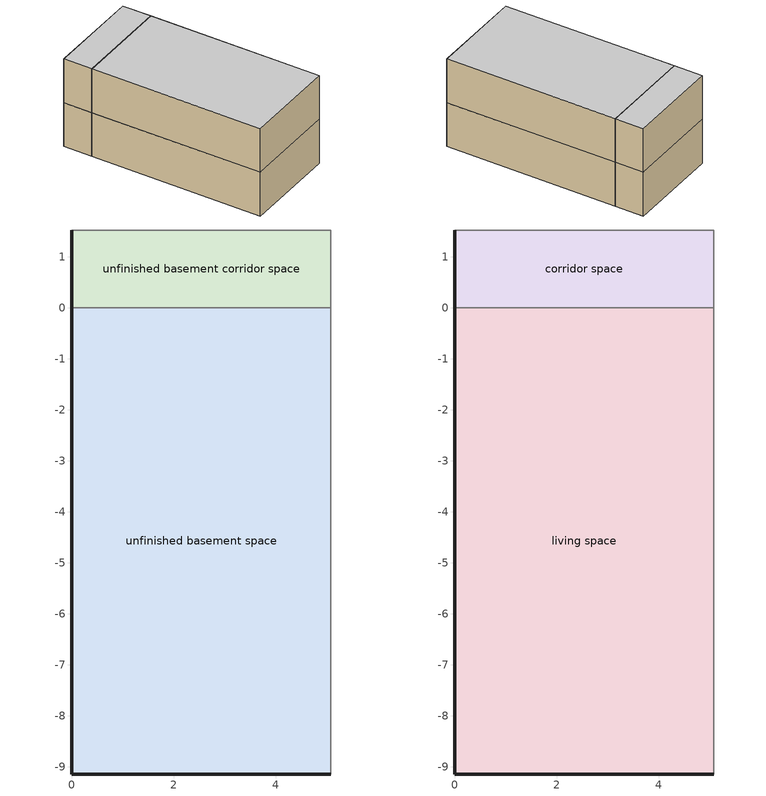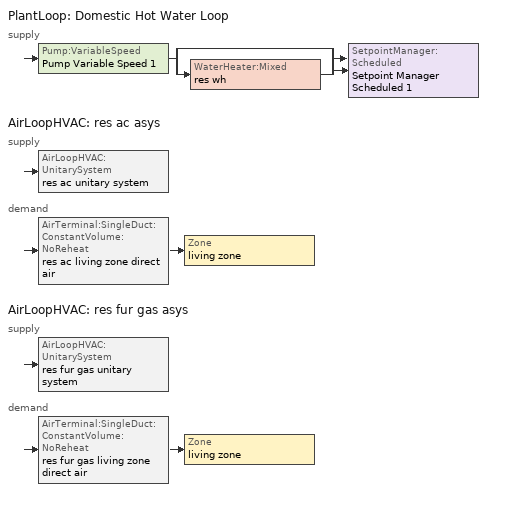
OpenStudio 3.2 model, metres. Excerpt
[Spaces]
unfinished basement corridor space
 floor foundation: 0,0 0,1.52 5.08,1.52 5.08,0 z-2.44
 wall foundation: 0,1.52 0,0 z-2.44:0
 wall adiabatic: 5.08,0 5.08,1.52 0,1.52 z-2.44:0
 wall to unfinished basement space: 0,0 5.08,0 z-2.44:0
unfinished basement space
 floor foundation: 0,-9.14 0,0 5.08,0 5.08,-9.14 z-2.44
 wall foundation: 0,0 0,-9.14 5.08,-9.14 z-2.44:0
 wall adiabatic: 5.08,-9.14 5.08,0 z-2.44:0
living space
 floor to unfinished basement space: 0,-9.14 0,0 5.08,0 5.08,-9.14 z0
 wall outside: 0,0 0,-9.14 5.08,-9.14 z0:2.44
 wall adiabatic: 5.08,-9.14 5.08,0 0,0 z0:2.44
 ceiling adiabatic: 5.08,-9.14 5.08,0 0,0 0,-9.14 z2.44
corridor space
 floor to unfinished basement corridor space: 0,0 0,1.52 5.08,1.52 5.08,0 z0
 wall outside: 0,1.52 0,0 z0:2.44
 wall adiabatic: 0,0 5.08,0 5.08,1.52 0,1.52 z0:2.44
 ceiling adiabatic: 5.08,0 5.08,1.52 0,1.52 0,0 z2.44
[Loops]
PlantLoop 'Domestic Hot Water Loop'
 supply: Pump:VariableSpeed 'Pump Variable Speed 1' > split
  | bypass
  | WaterHeater:Mixed 'res wh'
  join > SetpointManager:Scheduled 'Setpoint Manager Scheduled 1'
AirLoopHVAC 'res ac asys'
 supply: AirLoopHVAC:UnitarySystem 'res ac unitary system'
 demand: AirTerminal:SingleDuct:ConstantVolume:NoReheat 'res ac living zone direct air' > Zone 'living zone'
AirLoopHVAC 'res fur gas asys'
 supply: AirLoopHVAC:UnitarySystem 'res fur gas unitary system'
 demand: AirTerminal:SingleDuct:ConstantVolume:NoReheat 'res fur gas living zone direct air' > Zone 'living zone'
[Site]
Denver Intl Ap_CO_USA: Latitude {deg}=39.83; Longitude {deg}=-104.65; Time Zone {hr}=-7; Elevation {m}=1650; Terrain=Suburbs
[ClimateZones]
Climate Zone Institution Name 1=Building America; Climate Zone Document Year 1=0; Climate Zone Value 1=Cold
[Site:WaterMainsTemperature]
Calculation Method=Correlation; Annual Average Outdoor Air Temperature {C}=10.8753; Maximum Difference In Monthly Average Outdoor Air Temperatures {deltaC}=23.1524
[Site:GroundTemperature:Deep]
10.8753, 10.8753, 10.8753, 10.8753, 10.8753, 10.8753, 10.8753, 10.8753, 10.8753, 10.8753, 10.8753, 10.8753
[Building]
Building 1: North Axis {deg}=270; Standards Number of Stories=3; Standards Number of Above Ground Stories=2; Standards Building Type=multifamily; Standards Number of Living Units=24
[ThermalZone] Use Ideal Air Loads=No
living zone: Thermostat=living zone temperature setpoint
corridor zone; unfinished basement corridor zone; unfinished basement zone: 
res ds res fur gas asys ret air zone; res ds res ac asys ret air zone: Volume {m3}=0.25
[Sizing:Zone] Zone Cooling Design Supply Air Temperature Input Method=SupplyAirTemperature; Zone Cooling Design Supply Air Temperature {C}=14; Zone Cooling Design Supply Air Temperature Difference {deltaC}=11.11; Zone Heating Design Supply Air Temperature Input Method=SupplyAirTemperature; Zone Heating Design Supply Air Temperature {C}=40; Zone Heating Design Supply Air Temperature Difference {deltaC}=11.11; Zone Cooling Design Supply Air Humidity Ratio {kg-H2O/kg-air}=0.0085; Zone Heating Design Supply Air Humidity Ratio {kg-H2O/kg-air}=0.008; Cooling Design Air Flow Method=DesignDay; Heating Design Air Flow Method=DesignDay; Account for Dedicated Outdoor Air System=No; Dedicated Outdoor Air System Control Strategy=NeutralSupplyAir; Dedicated Outdoor Air Low Setpoint Temperature for Design {C}=autosize; Dedicated Outdoor Air High Setpoint Temperature for Design {C}=autosize
living zone; corridor zone; unfinished basement corridor zone; unfinished basement zone; res ds res fur gas asys ret air zone; res ds res ac asys ret air zone
[Zone equipment]
living zone: res ac living zone direct air, res fur gas living zone direct air
[Space]
Name | Space Type | Thermal Zone | Building Unit
living space | Space Type 1 | living zone | unit 1
corridor space | Space Type 2 | corridor zone
unfinished basement corridor space | Space Type 3 | unfinished basement corridor zone
unfinished basement space | Space Type 3 | unfinished basement zone
res ds res fur gas asys ret air space |  | res ds res fur gas asys ret air zone
res ds res ac asys ret air space |  | res ds res ac asys ret air zone
[SpaceType]
Name | Standards Space Type
Space Type 1 | living
Space Type 2 | corridor
Space Type 3 | unfinished basement
[BuildingUnit]
unit 1: Building Unit Type=Residential
[External:File]
8760.csv: File=8760.csv
[People:Definition]
res occupants|living space: Number of People Calculation Method=People; Number of People {people}=3.39; Fraction Radiant=0.319734; Sensible Heat Fraction=0.573; Carbon Dioxide Generation Rate {m3/s-W}=0; Enable ASHRAE 55 Comfort Warnings=No; Mean Radiant Temperature Calculation Type=ZoneAveraged
[People]
res occupants|living space: People Definition=res occupants|living space; Space or SpaceType=living space; Number of People Schedule=occupants; Activity Level Schedule=res occupants activity schedule; Multiplier=1
[PlantLoop]
Domestic Hot Water Loop: Glycol Concentration=0; Maximum Loop Flow Rate {m3/s}=0.01; Plant Loop Volume {m3}=0.003; Load Distribution Scheme=Optimal
[Sizing:Plant]
Domestic Hot Water Loop: Loop Type=Heating; Design Loop Exit Temperature {C}=52.6667; Loop Design Temperature Difference {deltaC}=5.55556; Sizing Option=NonCoincident; Zone Timesteps in Averaging Window=1; Coincident Sizing Factor Mode=None
[Pump:VariableSpeed]
Pump Variable Speed 1: Rated Flow Rate {m3/s}=0.01; Rated Pump Head {Pa}=1; Rated Power Consumption {W}=0; Motor Efficiency=1; Fraction of Motor Inefficiencies to Fluid Stream=0; Coefficient 1 of the Part Load Performance Curve=0; Coefficient 2 of the Part Load Performance Curve=1; Coefficient 3 of the Part Load Performance Curve=0; Coefficient 4 of the Part Load Performance Curve=0; Pump Control Type=Intermittent; Skin Loss Radiative Fraction=0.5; Design Power Sizing Method=PowerPerFlowPerPressure; Design Electric Power per Unit Flow Rate {W/(m3/s)}=348701.1; Design Shaft Power per Unit Flow Rate per Unit Head {W-s/m3-Pa}=1.28205; Design Minimum Flow Rate Fraction=0
[SetpointManager:Scheduled]
Setpoint Manager Scheduled 1: Control Variable=Temperature; Schedule=dhw temp
[WaterHeater:Mixed]
res wh: Tank Volume {m3}=0.107884; Setpoint Temperature Schedule=WH Setpoint Temp; Deadband Temperature Difference {deltaC}=2; Maximum Temperature Limit {C}=99; Heater Control Type=Cycle; Heater Maximum Capacity {W}=11722.8; Heater Minimum Capacity {W}=0; Heater Fuel Type=NaturalGas; Heater Thermal Efficiency=0.773298; Off Cycle Parasitic Fuel Consumption Rate {W}=0; Off Cycle Parasitic Fuel Type=Electricity; Off Cycle Parasitic Heat Fraction to Tank=0; On Cycle Parasitic Fuel Consumption Rate {W}=0; On Cycle Parasitic Fuel Type=Electricity; On Cycle Parasitic Heat Fraction to Tank=0; Ambient Temperature Indicator=ThermalZone; Ambient Temperature Thermal Zone=unfinished basement zone; Off Cycle Loss Coefficient to Ambient Temperature {W/K}=4.15693; Off Cycle Loss Fraction to Thermal Zone=0.64; On Cycle Loss Coefficient to Ambient Temperature {W/K}=4.15693; On Cycle Loss Fraction to Thermal Zone=1; Use Side Effectiveness=1; Source Side Effectiveness=1; Use Side Design Flow Rate {m3/s}=autosize; Source Side Design Flow Rate {m3/s}=autosize; Indirect Water Heating Recovery Time {hr}=1.5; Source Side Flow Control Mode=IndirectHeatPrimarySetpoint
[WaterHeater:Sizing]
res wh: Design Mode=PeakDraw; Time Storage Can Meet Peak Draw {hr}=0.538503; Time for Tank Recovery {hr}=0; Nominal Tank Volume for Autosizing Plant Connections {m3}=1
[Coil:Cooling:DX:SingleSpeed]
res ac cooling coil: Availability Schedule=Always On Discrete; Rated Total Cooling Capacity {W}=autosize; Rated Sensible Heat Ratio=0.740403; Rated COP {W/W}=3.95054; Rated Air Flow Rate {m3/s}=autosize; Rated Evaporator Fan Power Per Volume Flow Rate {W/(m3/s)}=773.391; Total Cooling Capacity Function of Temperature Curve=Cool-Cap-fT1; Total Cooling Capacity Function of Flow Fraction Curve=Cool-Cap-fFF1; Energy Input Ratio Function of Temperature Curve=Cool-EIR-fT1; Energy Input Ratio Function of Flow Fraction Curve=Cool-EIR-fFF1; Part Load Fraction Correlation Curve=Cool-PLF-fPLR1; Minimum Outdoor Dry-Bulb Temperature for Compressor Operation {C}=-25; Nominal Time for Condensate Removal to Begin {s}=1000; Ratio of Initial Moisture Evaporation Rate and Steady State Latent Capacity=1.5; Maximum Cycling Rate {cycles/hr}=3; Latent Capacity Time Constant {s}=45; Condenser Type=AirCooled; Evaporative Condenser Effectiveness=0; Evaporative Condenser Air Flow Rate {m3/s}=Autosize; Evaporative Condenser Pump Rated Power Consumption {W}=Autosize; Crankcase Heater Capacity {W}=0; Maximum Outdoor Dry-Bulb Temperature for Crankcase Heater Operation {C}=12.7778; Basin Heater Capacity {W/K}=0; Basin Heater Setpoint Temperature {C}=10
[Fan:OnOff] Availability Schedule=Always On Discrete; Fan Total Efficiency=0.75; Pressure Rise {Pa}=794.58; Maximum Flow Rate {m3/s}=autosize; Motor Efficiency=1; Motor In Airstream Fraction=1
Name | Fan Power Ratio Function of Speed Ratio Curve | Fan Efficiency Ratio Function of Speed Ratio Curve
res ac clg supply fan | Fan On Off Power Curve | Fan On Off Efficiency Curve
res fur gas htg supply fan | Fan On Off Power Curve 1 | Fan On Off Efficiency Curve 1
[AirLoopHVAC:UnitarySystem] Control Type=Load; Controlling Zone or Thermostat Location=living zone; Dehumidification Control Type=None; Availability Schedule=Always On Discrete; Fan Placement=BlowThrough; Supply Air Fan Operating Mode Schedule=Always Off Discrete; DX Heating Coil Sizing Ratio=1; Use DOAS DX Cooling Coil=No; DOAS DX Cooling Coil Leaving Minimum Air Temperature {C}=2; Latent Load Control=SensibleOnlyLoadControl; Supply Air Flow Rate When No Cooling or Heating is Required {m3/s}=0; Maximum Supply Air Temperature {C}=48.8889; Maximum Outdoor Dry-Bulb Temperature for Supplemental Heater Operation {C}=21; Maximum Cycling Rate {cycles/hr}=2.5; Heat Pump Time Constant {s}=60; Fraction of On-Cycle Power Use=0.01; Heat Pump Fan Delay Time {s}=60; Ancilliary On-Cycle Electric Power {W}=0; Ancilliary Off-Cycle Electric Power {W}=0
Name | Supply Fan | Cooling Coil | Supply Air Flow Rate During Cooling Operation {m3/s} | Supply Air Flow Rate During Heating Operation {m3/s} | Heating Coil
res ac unitary system | res ac clg supply fan | res ac cooling coil | Autosize | 0
res fur gas unitary system | res fur gas htg supply fan |  | 0 | Autosize | res fur gas heating coil
[AirLoopHVAC] Availability Schedule=Always On Discrete; Design Supply Air Flow Rate {m3/s}=autosize; Design Return Air Flow Fraction of Supply Air Flow=1
res ac asys; res fur gas asys
[Sizing:System] Type of Load to Size On=Sensible; Design Outdoor Air Flow Rate {m3/s}=Autosize; Central Heating Maximum System Air Flow Ratio=0.3; Preheat Design Temperature {C}=7; Preheat Design Humidity Ratio {kg-H2O/kg-Air}=0.008; Precool Design Temperature {C}=12.8; Precool Design Humidity Ratio {kg-H2O/kg-Air}=0.008; Central Cooling Design Supply Air Temperature {C}=12.8; Central Heating Design Supply Air Temperature {C}=16.7; Sizing Option=NonCoincident; 100% Outdoor Air in Cooling=Yes; 100% Outdoor Air in Heating=Yes; Central Cooling Design Supply Air Humidity Ratio {kg-H2O/kg-Air}=0.0085; Central Heating Design Supply Air Humidity Ratio {kg-H2O/kg-Air}=0.008; Cooling Design Air Flow Method=DesignDay; Cooling Design Air Flow Rate {m3/s}=0; Heating Design Air Flow Method=DesignDay; Heating Design Air Flow Rate {m3/s}=0; System Outdoor Air Method=ZoneSum; Zone Maximum Outdoor Air Fraction=1; Cooling Supply Air Flow Rate Per Floor Area {m3/s-m2}=0.00996765; Cooling Fraction of Autosized Cooling Supply Air Flow Rate=1; Cooling Supply Air Flow Rate Per Unit Cooling Capacity {m3/s-W}=3.94755e-05; Heating Supply Air Flow Rate Per Floor Area {m3/s-m2}=0.00996765; Heating Fraction of Autosized Heating Supply Air Flow Rate=1; Heating Fraction of Autosized Cooling Supply Air Flow Rate=1; Heating Supply Air Flow Rate Per Unit Heating Capacity {m3/s-W}=3.15882e-05; Cooling Design Capacity Method=CoolingDesignCapacity; Cooling Design Capacity {W}=autosize; Cooling Design Capacity Per Floor Area {W/m2}=234.7; Fraction of Autosized Cooling Design Capacity=1; Heating Design Capacity Method=HeatingDesignCapacity; Heating Design Capacity {W}=autosize; Heating Design Capacity Per Floor Area {W/m2}=157; Fraction of Autosized Heating Design Capacity=1; Central Cooling Capacity Control Method=OnOff
res ac asys; res fur gas asys
[AirTerminal:SingleDuct:ConstantVolume:NoReheat] Availability Schedule=Always On Discrete; Maximum Air Flow Rate {m3/s}=AutoSize
res ac living zone direct air; res fur gas living zone direct air
[Coil:Heating:Gas]
res fur gas heating coil: Availability Schedule=Always On Discrete; Gas Burner Efficiency=0.8; Nominal Capacity {W}=AutoSize; Parasitic Electric Load {W}=76; Parasitic Gas Load {W}=0; Fuel Type=NaturalGas
[ThermostatSetpoint:DualSetpoint]
living zone temperature setpoint: Heating Setpoint Temperature Schedule=res heating setpoint; Cooling Setpoint Temperature Schedule=res cooling setpoint
[SpaceInfiltration:DesignFlowRate] Schedule=Always On Discrete
Name | Space or SpaceType | Design Flow Rate Calculation Method | Air Changes per Hour {1/hr} | Constant Term Coefficient | Temperature Term Coefficient | Velocity Term Coefficient | Velocity Squared Term Coefficient | Design Flow Rate {m3/s}
res infil|unfinished basement space | unfinished basement space | AirChanges/Hour | 0.1 | 1 | 0 | 0 | 0
res infil|unfinished basement corridor space | unfinished basement corridor space | AirChanges/Hour | 0.1 | 1 | 0 | 0 | 0
res nv_1 flow; res infil_1 flow | living space | Flow/Space |  |  |  |  |  | 0
[EnergyManagementSystem:Sensor]
Name | Output Variable or Output Meter | Output Variable or Output Meter Index Key
res_nv_pb_s | Site Outdoor Air Barometric Pressure
res_af_vw_s | Site Wind Speed
res_nv_wt_s | Site Outdoor Air Humidity Ratio
res_af_1_tin_s | Zone Mean Air Temperature | living zone
res_af_1_tt_s | Zone Outdoor Air Drybulb Temperature | living zone
res_nv_1_nva_s | Schedule Value | res nv_1 avail schedule
res_nv_1_sp_s | Schedule Value | res nv_1 temp schedule
res_ds_res_fur_gas_asys_fan_rtf_s | Fan Runtime Fraction | res fur gas htg supply fan
res_ds_res_ac_asys_fan_rtf_s | Fan Runtime Fraction | res ac clg supply fan
res_ds_res_fur_gas_asys_win_s; res_ds_res_ac_asys_win_s | Zone Mean Air Humidity Ratio | living zone
res_ds_res_fur_gas_asys_ah_mfr_s | System Node Mass Flow Rate | Node 25
res_ds_res_fur_gas_asys_ah_vfr_s | System Node Current Density Volume Flow Rate | Node 25
res_ds_res_fur_gas_asys_ah_tt_s | System Node Temperature | Node 25
res_ds_res_fur_gas_asys_ra_t_s | System Node Temperature | Node 28
res_ds_res_fur_gas_asys_ah_wt_s | System Node Humidity Ratio | Node 25
res_ds_res_fur_gas_asys_ra_w_s | System Node Humidity Ratio | Node 28
res_ds_res_fur_gas_asys_ah_t_s; res_ds_res_ac_asys_ah_t_s | Zone Air Temperature | unfinished basement zone
res_ds_res_fur_gas_asys_ah_w_s; res_ds_res_ac_asys_ah_w_s | Zone Mean Air Humidity Ratio | unfinished basement zone
res_ds_res_ac_asys_ah_mfr_s | System Node Mass Flow Rate | Node 18
res_ds_res_ac_asys_ah_vfr_s | System Node Current Density Volume Flow Rate | Node 18
res_ds_res_ac_asys_ah_tt_s | System Node Temperature | Node 18
res_ds_res_ac_asys_ra_t_s | System Node Temperature | Node 21
res_ds_res_ac_asys_ah_wt_s | System Node Humidity Ratio | Node 18
res_ds_res_ac_asys_ra_w_s | System Node Humidity Ratio | Node 21
res_infil_1_range_sch_s | Schedule Value | res mv_1 range exhaust schedule
res_infil_1_bath_sch_s | Schedule Value | res mv_1 bath exhaust schedule
res_infil_1_wh_sch_s | Schedule Value | Always On Discrete
[EnergyManagementSystem:Actuator]
Name | Actuated Component | Actuated Component Type | Actuated Component Control Type
res_nv_1_flow_act | res nv_1 flow | Zone Infiltration | Air Exchange Flow Rate
res_ds_res_fur_gas_asys_SupSLkToLvEq_act | res ds res fur gas asys SupSLkToLvEq | OtherEquipment | Power Level
res_ds_res_fur_gas_asys_SupLatLkToLvEq_act | res ds res fur gas asys SupLatLkToLvEq | OtherEquipment | Power Level
res_ds_res_fur_gas_asys_SupDCnToLvEq_act | res ds res fur gas asys SupDCnToLvEq | OtherEquipment | Power Level
res_ds_res_fur_gas_asys_SupDCnToAhEq_act | res ds res fur gas asys SupDCnToAhEq | OtherEquipment | Power Level
res_ds_res_fur_gas_asys_RetDCnToPlEq_act | res ds res fur gas asys RetDCnToPlEq | OtherEquipment | Power Level
res_ds_res_fur_gas_asys_RetDCnToAhEquip_act | res ds res fur gas asys RetDCnToAhEquip | OtherEquipment | Power Level
res_ds_res_fur_gas_asys_SupSLkToAhEq_act | res ds res fur gas asys SupSLkToAhEq | OtherEquipment | Power Level
res_ds_res_fur_gas_asys_SupLatLkToAhEq_act | res ds res fur gas asys SupLatLkToAhEq | OtherEquipment | Power Level
res_ds_res_fur_gas_asys_RetSLkEq_act | res ds res fur gas asys RetSLkEq | OtherEquipment | Power Level
res_ds_res_fur_gas_asys_RetLatLkEq_act | res ds res fur gas asys RetLatLkEq | OtherEquipment | Power Level
res_ds_res_fur_gas_asys_AhToLivMix_act | res ds res fur gas asys AhToLivMix | ZoneMixing | Air Exchange Flow Rate
res_ds_res_fur_gas_asys_LivToAhMix_act | res ds res fur gas asys LivToAhMix | ZoneMixing | Air Exchange Flow Rate
res_ds_res_ac_asys_SupSLkToLvEq_act | res ds res ac asys SupSLkToLvEq | OtherEquipment | Power Level
res_ds_res_ac_asys_SupLatLkToLvEq_act | res ds res ac asys SupLatLkToLvEq | OtherEquipment | Power Level
res_ds_res_ac_asys_SupDCnToLvEq_act | res ds res ac asys SupDCnToLvEq | OtherEquipment | Power Level
res_ds_res_ac_asys_SupDCnToAhEq_act | res ds res ac asys SupDCnToAhEq | OtherEquipment | Power Level
res_ds_res_ac_asys_RetDCnToPlEq_act | res ds res ac asys RetDCnToPlEq | OtherEquipment | Power Level
res_ds_res_ac_asys_RetDCnToAhEquip_act | res ds res ac asys RetDCnToAhEquip | OtherEquipment | Power Level
res_ds_res_ac_asys_SupSLkToAhEq_act | res ds res ac asys SupSLkToAhEq | OtherEquipment | Power Level
res_ds_res_ac_asys_SupLatLkToAhEq_act | res ds res ac asys SupLatLkToAhEq | OtherEquipment | Power Level
res_ds_res_ac_asys_RetSLkEq_act | res ds res ac asys RetSLkEq | OtherEquipment | Power Level
res_ds_res_ac_asys_RetLatLkEq_act | res ds res ac asys RetLatLkEq | OtherEquipment | Power Level
res_ds_res_ac_asys_AhToLivMix_act | res ds res ac asys AhToLivMix | ZoneMixing | Air Exchange Flow Rate
res_ds_res_ac_asys_LivToAhMix_act | res ds res ac asys LivToAhMix | ZoneMixing | Air Exchange Flow Rate
res_infil_1_house_fan_act | res infil_1 house fan | ElectricEquipment | Electricity Rate
res_infil_1_range_fan_act | res infil_1 range fan | ElectricEquipment | Electricity Rate
res_infil_1_bath_fan_act | res infil_1 bath fan | ElectricEquipment | Electricity Rate
res_infil_1_flow_act | res infil_1 flow | Zone Infiltration | Air Exchange Flow Rate
[EnergyManagementSystem:Program]
res_nv_1_program: Set Tdiff = res_af_1_tin_s-res_af_1_tt_s; Set dT = (@Abs Tdiff); Set pt = (@RhFnTdbWPb res_af_1_tt_s res_nv_wt_s res_nv_pb_s); Set NVA = 0.0; Set Cs = 8.963020389461627e-05; Set Cw = 6.158219665777789e-05; Set MNV = 0.6292632576; Set MHR = 0.0115; Set MRH = 0.7; Set temp1 = (res_nv_1_nva_s*NVA); Set SGNV = temp1*((((Cs*dT)+(Cw*(res_af_vw_s^2)))^0.5)/1000); If (res_nv_wt_s<MHR) && (pt<MRH) && (res_af_1_tin_s>res_nv_1_sp_s); Set temp2 = (res_af_1_tin_s-res_nv_1_sp_s); Set NVadj1 = temp2/(res_af_1_tin_s-res_af_1_tt_s); Set NVadj2 = (@Min NVadj1 1); Set NVadj3 = (@Max NVadj2 0); Set NVadj = SGNV*NVadj3; Set res_nv_1_flow_act = (@Min NVadj MNV); Else; Set res_nv_1_flow_act = 0; EndIf
res_ds_res_fur_gas_asys_program: Set res_ds_res_fur_gas_asys_AhMfr = res_ds_res_fur_gas_asys_ah_mfr_s; Set res_ds_res_fur_gas_asys_FanRtf = res_ds_res_fur_gas_asys_fan_rtf_s; Set res_ds_res_fur_gas_asys_AhVfr = res_ds_res_fur_gas_asys_ah_vfr_s; Set res_ds_res_fur_gas_asys_AhTt = res_ds_res_fur_gas_asys_ah_tt_s; Set res_ds_res_fur_gas_asys_AhWt = res_ds_res_fur_gas_asys_ah_wt_s; Set res_ds_res_fur_gas_asys_RaT = res_ds_res_fur_gas_asys_ra_t_s; Set res_ds_res_fur_gas_asys_RaW = res_ds_res_fur_gas_asys_ra_w_s; Set res_ds_res_fur_gas_asys_AhT = res_ds_res_fur_gas_asys_ah_t_s; Set res_ds_res_fur_gas_asys_AhW = res_ds_res_fur_gas_asys_ah_w_s; Run res_ds_res_fur_gas_asys_lk_subrout; Set res_ds_res_fur_gas_asys_SupSLkToLvEq_act = res_ds_res_fur_gas_asys_SupSLkToLv; Set res_ds_res_fur_gas_asys_SupLatLkToLvEq_act = res_ds_res_fur_gas_asys_SupLatLkToLv; Set res_ds_res_fur_gas_asys_SupDCnToLvEq_act = res_ds_res_fur_gas_asys_SupDCnToLv; Set res_ds_res_fur_gas_asys_SupDCnToAhEq_act = res_ds_res_fur_gas_asys_SupDCnToAh; Set res_ds_res_fur_gas_asys_SupSLkToAhEq_act = res_ds_res_fur_gas_asys_SupSLkToAh; Set res_ds_res_fur_gas_asys_SupLatLkToAhEq_act = res_ds_res_fur_gas_asys_SupLatLkToAh; Set res_ds_res_fur_gas_asys_RetSLkEq_act = res_ds_res_fur_gas_asys_RetSLk; Set res_ds_res_fur_gas_asys_RetLatLkEq_act = res_ds_res_fur_gas_asys_RetLatLk; Set res_ds_res_fur_gas_asys_RetDCnToPlEq_act = res_ds_res_fur_gas_asys_RetDCnToPl; Set res_ds_res_fur_gas_asys_RetDCnToAhEquip_act = res_ds_res_fur_gas_asys_RetDCnToAh; Set res_ds_res_fur_gas_asys_AhToLivMix_act = res_ds_res_fur_gas_asys_AhToLiv; Set res_ds_res_fur_gas_asys_LivToAhMix_act = res_ds_res_fur_gas_asys_LivToAh
res_ds_res_ac_asys_program: Set res_ds_res_ac_asys_AhMfr = res_ds_res_ac_asys_ah_mfr_s; Set res_ds_res_ac_asys_FanRtf = res_ds_res_ac_asys_fan_rtf_s; Set res_ds_res_ac_asys_AhVfr = res_ds_res_ac_asys_ah_vfr_s; Set res_ds_res_ac_asys_AhTt = res_ds_res_ac_asys_ah_tt_s; Set res_ds_res_ac_asys_AhWt = res_ds_res_ac_asys_ah_wt_s; Set res_ds_res_ac_asys_RaT = res_ds_res_ac_asys_ra_t_s; Set res_ds_res_ac_asys_RaW = res_ds_res_ac_asys_ra_w_s; Set res_ds_res_ac_asys_AhT = res_ds_res_ac_asys_ah_t_s; Set res_ds_res_ac_asys_AhW = res_ds_res_ac_asys_ah_w_s; Run res_ds_res_ac_asys_lk_subrout; Set res_ds_res_ac_asys_SupSLkToLvEq_act = res_ds_res_ac_asys_SupSLkToLv; Set res_ds_res_ac_asys_SupLatLkToLvEq_act = res_ds_res_ac_asys_SupLatLkToLv; Set res_ds_res_ac_asys_SupDCnToLvEq_act = res_ds_res_ac_asys_SupDCnToLv; Set res_ds_res_ac_asys_SupDCnToAhEq_act = res_ds_res_ac_asys_SupDCnToAh; Set res_ds_res_ac_asys_SupSLkToAhEq_act = res_ds_res_ac_asys_SupSLkToAh; Set res_ds_res_ac_asys_SupLatLkToAhEq_act = res_ds_res_ac_asys_SupLatLkToAh; Set res_ds_res_ac_asys_RetSLkEq_act = res_ds_res_ac_asys_RetSLk; Set res_ds_res_ac_asys_RetLatLkEq_act = res_ds_res_ac_asys_RetLatLk; Set res_ds_res_ac_asys_RetDCnToPlEq_act = res_ds_res_ac_asys_RetDCnToPl; Set res_ds_res_ac_asys_RetDCnToAhEquip_act = res_ds_res_ac_asys_RetDCnToAh; Set res_ds_res_ac_asys_AhToLivMix_act = res_ds_res_ac_asys_AhToLiv; Set res_ds_res_ac_asys_LivToAhMix_act = res_ds_res_ac_asys_LivToAh
res_infil_1_program: Set p_m = 0.14; Set p_s = 0.22; Set s_m = 270; Set s_s = 370; Set z_m = 9.99744; Set z_s = 2.4384; Set f_t = (((s_m/z_m)^p_m)*((z_s/s_s)^p_s)); Set Tdiff = res_af_1_tin_s-res_af_1_tt_s; Set dT = @Abs Tdiff; Set c = 0.0435; Set Cs = 0.0635; Set Cw = 0.1284; Set n = 0.67; Set sft = (f_t*0.7000000000000001); Set temp1 = ((c*Cw)*((sft*res_af_vw_s)^(2*n)))^2; Set Qn = (((c*Cs*(dT^n))^2)+temp1)^0.5; Set Tdiff = res_af_1_tin_s-res_af_1_tt_s; Set dT = @Abs Tdiff; Set QWHV = res_infil_1_wh_sch_s*0.0; Set Qrange = res_infil_1_range_sch_s*0.0472; Set Qdryer = 0.0; Set Qbath = res_infil_1_bath_sch_s*0.0236; Set QhpwhOut = 0; Set QhpwhIn = 0; Set QductsOut = 0; Set QductsIn = 0; Set QductsOut = QductsOut+res_ds_res_fur_gas_asys_lk_ret_fan_equiv; Set QductsIn = QductsIn+res_ds_res_fur_gas_asys_lk_sup_fan_equiv; Set QductsOut = QductsOut+res_ds_res_ac_asys_lk_ret_fan_equiv; Set QductsIn = QductsIn+res_ds_res_ac_asys_lk_sup_fan_equiv; Set Qout = Qrange+Qbath+Qdryer+QhpwhOut+QductsOut; Set Qin = QWHV+QhpwhIn+QductsIn; Set Qu = @Abs (Qout- Qin); Set Qb = (@Min Qout Qin); Set faneff_wh = 1; Set res_infil_1_house_fan_act = (QWHV*300)/faneff_wh*0; Set faneff_sp = 0.4719474432000001; Set res_infil_1_range_fan_act = (Qrange*300)/faneff_sp; Set res_infil_1_bath_fan_act = (Qbath*300)/faneff_sp; Set Q_acctd_for_elsewhere = QhpwhOut+QhpwhIn+QductsOut+QductsIn; Set res_infil_1_flow_act = (((Qu^2)+(Qn^2))^0.5)-Q_acctd_for_elsewhere; Set res_infil_1_flow_act = (@Max res_infil_1_flow_act 0)
[AirLoopHVAC:ReturnPlenum]
Name | ThermalZone
res fur gas asys return plenum | res ds res fur gas asys ret air zone
res ac asys return plenum | res ds res ac asys ret air zone
[OtherEquipment:Definition] Design Level Calculation Method=EquipmentLevel; Design Level {W}=0
res ds res fur gas asys SupSLkToLvEq; res ds res fur gas asys SupLatLkToLvEq; res ds res fur gas asys SupDCnToLvEq; res ds res fur gas asys SupDCnToAhEq; res ds res fur gas asys RetDCnToPlEq; res ds res fur gas asys RetDCnToAhEquip; res ds res fur gas asys SupSLkToAhEq; res ds res fur gas asys SupLatLkToAhEq; res ds res fur gas asys RetSLkEq; res ds res fur gas asys RetLatLkEq; res ds res ac asys SupSLkToLvEq; res ds res ac asys SupLatLkToLvEq; res ds res ac asys SupDCnToLvEq; res ds res ac asys SupDCnToAhEq; res ds res ac asys RetDCnToPlEq; res ds res ac asys RetDCnToAhEquip; res ds res ac asys SupSLkToAhEq; res ds res ac asys SupLatLkToAhEq; res ds res ac asys RetSLkEq; res ds res ac asys RetLatLkEq
[OtherEquipment] Schedule=Always On Discrete; Fuel Type=None
Name | Other Equipment Definition | Space or SpaceType
res ds res fur gas asys SupSLkToLvEq | res ds res fur gas asys SupSLkToLvEq | living space
res ds res fur gas asys SupLatLkToLvEq | res ds res fur gas asys SupLatLkToLvEq | living space
res ds res fur gas asys SupDCnToLvEq | res ds res fur gas asys SupDCnToLvEq | living space
res ds res fur gas asys SupDCnToAhEq | res ds res fur gas asys SupDCnToAhEq | unfinished basement space
res ds res fur gas asys RetDCnToPlEq | res ds res fur gas asys RetDCnToPlEq | res ds res fur gas asys ret air space
res ds res fur gas asys RetDCnToAhEquip | res ds res fur gas asys RetDCnToAhEquip | unfinished basement space
res ds res fur gas asys SupSLkToAhEq | res ds res fur gas asys SupSLkToAhEq | unfinished basement space
res ds res fur gas asys SupLatLkToAhEq | res ds res fur gas asys SupLatLkToAhEq | unfinished basement space
res ds res fur gas asys RetSLkEq | res ds res fur gas asys RetSLkEq | res ds res fur gas asys ret air space
res ds res fur gas asys RetLatLkEq | res ds res fur gas asys RetLatLkEq | res ds res fur gas asys ret air space
res ds res ac asys SupSLkToLvEq | res ds res ac asys SupSLkToLvEq | living space
res ds res ac asys SupLatLkToLvEq | res ds res ac asys SupLatLkToLvEq | living space
res ds res ac asys SupDCnToLvEq | res ds res ac asys SupDCnToLvEq | living space
res ds res ac asys SupDCnToAhEq | res ds res ac asys SupDCnToAhEq | unfinished basement space
res ds res ac asys RetDCnToPlEq | res ds res ac asys RetDCnToPlEq | res ds res ac asys ret air space
res ds res ac asys RetDCnToAhEquip | res ds res ac asys RetDCnToAhEquip | unfinished basement space
res ds res ac asys SupSLkToAhEq | res ds res ac asys SupSLkToAhEq | unfinished basement space
res ds res ac asys SupLatLkToAhEq | res ds res ac asys SupLatLkToAhEq | unfinished basement space
res ds res ac asys RetSLkEq | res ds res ac asys RetSLkEq | res ds res ac asys ret air space
res ds res ac asys RetLatLkEq | res ds res ac asys RetLatLkEq | res ds res ac asys ret air space
[ZoneMixing] Schedule=Always On Continuous; Design Flow Rate Calculation Method=Flow/Zone; Design Flow Rate {m3/s}=0
Name | Zone | Source Zone
res ds res fur gas asys AhToLivMix; res ds res ac asys AhToLivMix | living zone | unfinished basement zone
res ds res fur gas asys LivToAhMix; res ds res ac asys LivToAhMix | unfinished basement zone | living zone
[EnergyManagementSystem:Subroutine]
res_ds_res_fur_gas_asys_lk_subrout: Set f_sup = 0.13326673326673327; Set f_ret = 0.06673326673326675; Set f_OA = 0.0; Set oafrate = f_OA * res_ds_res_fur_gas_asys_AhVfr; Set suplkfrate = f_sup * res_ds_res_fur_gas_asys_AhVfr; Set retlkfrate = f_ret * res_ds_res_fur_gas_asys_AhVfr; Set res_ds_res_fur_gas_asys_AhToLiv = (@Abs (suplkfrate-retlkfrate-oafrate)); Set res_ds_res_fur_gas_asys_LivToAh = 0; Set res_ds_res_fur_gas_asys_lk_sup_fan_equiv = 0; Set res_ds_res_fur_gas_asys_lk_ret_fan_equiv = oafrate; If res_ds_res_fur_gas_asys_AhMfr>0; Set h_SA=(@HFnTdbW res_ds_res_fur_gas_asys_AhTt res_ds_res_fur_gas_asys_AhWt); Set h_AHZ=(@HFnTdbW res_ds_res_fur_gas_asys_AhT res_ds_res_fur_gas_asys_AhW); Set h_RA=(@HFnTdbW res_ds_res_fur_gas_asys_RaT res_ds_res_fur_gas_asys_RaW); Set h_fg=(@HfgAirFnWTdb res_ds_res_fur_gas_asys_AhWt res_ds_res_fur_gas_asys_AhTt); Set SALkQtot=f_sup*res_ds_res_fur_gas_asys_AhMfr*(h_RA-h_SA); Set temp1=h_fg*(res_ds_res_fur_gas_asys_RaW-res_ds_res_fur_gas_asys_AhWt); Set res_ds_res_fur_gas_asys_SupLatLkToLv = f_sup*res_ds_res_fur_gas_asys_AhMfr*temp1; Set res_ds_res_fur_gas_asys_SupSLkToLv = SALkQtot-res_ds_res_fur_gas_asys_SupLatLkToLv; Set eTm=(res_ds_res_fur_gas_asys_FanRtf/(res_ds_res_fur_gas_asys_AhMfr*1006.0))*41.89; Set eTm=0-eTm; Set temp4=res_ds_res_fur_gas_asys_AhT; Set tsup=temp4+((res_ds_res_fur_gas_asys_AhTt-res_ds_res_fur_gas_asys_AhT)*(@Exp eTm)); Set temp5=tsup-res_ds_res_fur_gas_asys_AhTt; Set res_ds_res_fur_gas_asys_SupDCnToLv = res_ds_res_fur_gas_asys_AhMfr*1006.0*temp5; Set res_ds_res_fur_gas_asys_SupDCnToAh = 0-res_ds_res_fur_gas_asys_SupDCnToLv; Set eTm=(res_ds_res_fur_gas_asys_FanRtf/(res_ds_res_fur_gas_asys_AhMfr*1006.0))*7.757; Set eTm=0-eTm; Set temp6=res_ds_res_fur_gas_asys_AhT; Set tret=temp6+((res_ds_res_fur_gas_asys_RaT-res_ds_res_fur_gas_asys_AhT)*(@Exp eTm)); Set temp7=tret-res_ds_res_fur_gas_asys_RaT; Set res_ds_res_fur_gas_asys_RetDCnToPl=res_ds_res_fur_gas_asys_AhMfr*1006.0*temp7; Set res_ds_res_fur_gas_asys_RetDCnToAh=0-res_ds_res_fur_gas_asys_RetDCnToPl; Set res_ds_res_fur_gas_asys_RetLatLk=0; Set temp2=(res_ds_res_fur_gas_asys_AhT-res_ds_res_fur_gas_asys_RaT); Set res_ds_res_fur_gas_asys_RetSLk=f_ret*res_ds_res_fur_gas_asys_AhMfr*1006.0*temp2; Set QtLkToAHZn=f_sup*res_ds_res_fur_gas_asys_AhMfr*(h_SA-h_AHZ); Set temp3=(res_ds_res_fur_gas_asys_AhWt-res_ds_res_fur_gas_asys_AhW); Set res_ds_res_fur_gas_asys_SupLatLkToAh=f_sup*res_ds_res_fur_gas_asys_AhMfr*h_fg; Set res_ds_res_fur_gas_asys_SupLatLkToAh=res_ds_res_fur_gas_asys_SupLatLkToAh*temp3; Set res_ds_res_fur_gas_asys_SupSLkToAh=QtLkToAHZn-res_ds_res_fur_gas_asys_SupLatLkToAh; Else; Set res_ds_res_fur_gas_asys_SupLatLkToLv=0; Set res_ds_res_fur_gas_asys_SupSLkToLv=0; Set res_ds_res_fur_gas_asys_SupDCnToLv=0; Set res_ds_res_fur_gas_asys_SupDCnToAh=0; Set res_ds_res_fur_gas_asys_RetDCnToPl=0; Set res_ds_res_fur_gas_asys_RetDCnToAh=0; Set res_ds_res_fur_gas_asys_RetLatLk=0; Set res_ds_res_fur_gas_asys_RetSLk=0; Set res_ds_res_fur_gas_asys_SupLatLkToAh=0; Set res_ds_res_fur_gas_asys_SupSLkToAh=0; EndIf
res_ds_res_ac_asys_lk_subrout: Set f_sup = 0.13326673326673327; Set f_ret = 0.06673326673326675; Set f_OA = 0.0; Set oafrate = f_OA * res_ds_res_ac_asys_AhVfr; Set suplkfrate = f_sup * res_ds_res_ac_asys_AhVfr; Set retlkfrate = f_ret * res_ds_res_ac_asys_AhVfr; Set res_ds_res_ac_asys_AhToLiv = (@Abs (suplkfrate-retlkfrate-oafrate)); Set res_ds_res_ac_asys_LivToAh = 0; Set res_ds_res_ac_asys_lk_sup_fan_equiv = 0; Set res_ds_res_ac_asys_lk_ret_fan_equiv = oafrate; If res_ds_res_ac_asys_AhMfr>0; Set h_SA=(@HFnTdbW res_ds_res_ac_asys_AhTt res_ds_res_ac_asys_AhWt); Set h_AHZ=(@HFnTdbW res_ds_res_ac_asys_AhT res_ds_res_ac_asys_AhW); Set h_RA=(@HFnTdbW res_ds_res_ac_asys_RaT res_ds_res_ac_asys_RaW); Set h_fg=(@HfgAirFnWTdb res_ds_res_ac_asys_AhWt res_ds_res_ac_asys_AhTt); Set SALkQtot=f_sup*res_ds_res_ac_asys_AhMfr*(h_RA-h_SA); Set temp1=h_fg*(res_ds_res_ac_asys_RaW-res_ds_res_ac_asys_AhWt); Set res_ds_res_ac_asys_SupLatLkToLv = f_sup*res_ds_res_ac_asys_AhMfr*temp1; Set res_ds_res_ac_asys_SupSLkToLv = SALkQtot-res_ds_res_ac_asys_SupLatLkToLv; Set eTm=(res_ds_res_ac_asys_FanRtf/(res_ds_res_ac_asys_AhMfr*1006.0))*41.89; Set eTm=0-eTm; Set temp4=res_ds_res_ac_asys_AhT; Set tsup=temp4+((res_ds_res_ac_asys_AhTt-res_ds_res_ac_asys_AhT)*(@Exp eTm)); Set temp5=tsup-res_ds_res_ac_asys_AhTt; Set res_ds_res_ac_asys_SupDCnToLv = res_ds_res_ac_asys_AhMfr*1006.0*temp5; Set res_ds_res_ac_asys_SupDCnToAh = 0-res_ds_res_ac_asys_SupDCnToLv; Set eTm=(res_ds_res_ac_asys_FanRtf/(res_ds_res_ac_asys_AhMfr*1006.0))*7.757; Set eTm=0-eTm; Set temp6=res_ds_res_ac_asys_AhT; Set tret=temp6+((res_ds_res_ac_asys_RaT-res_ds_res_ac_asys_AhT)*(@Exp eTm)); Set temp7=tret-res_ds_res_ac_asys_RaT; Set res_ds_res_ac_asys_RetDCnToPl=res_ds_res_ac_asys_AhMfr*1006.0*temp7; Set res_ds_res_ac_asys_RetDCnToAh=0-res_ds_res_ac_asys_RetDCnToPl; Set res_ds_res_ac_asys_RetLatLk=0; Set temp2=(res_ds_res_ac_asys_AhT-res_ds_res_ac_asys_RaT); Set res_ds_res_ac_asys_RetSLk=f_ret*res_ds_res_ac_asys_AhMfr*1006.0*temp2; Set QtLkToAHZn=f_sup*res_ds_res_ac_asys_AhMfr*(h_SA-h_AHZ); Set temp3=(res_ds_res_ac_asys_AhWt-res_ds_res_ac_asys_AhW); Set res_ds_res_ac_asys_SupLatLkToAh=f_sup*res_ds_res_ac_asys_AhMfr*h_fg; Set res_ds_res_ac_asys_SupLatLkToAh=res_ds_res_ac_asys_SupLatLkToAh*temp3; Set res_ds_res_ac_asys_SupSLkToAh=QtLkToAHZn-res_ds_res_ac_asys_SupLatLkToAh; Else; Set res_ds_res_ac_asys_SupLatLkToLv=0; Set res_ds_res_ac_asys_SupSLkToLv=0; Set res_ds_res_ac_asys_SupDCnToLv=0; Set res_ds_res_ac_asys_SupDCnToAh=0; Set res_ds_res_ac_asys_RetDCnToPl=0; Set res_ds_res_ac_asys_RetDCnToAh=0; Set res_ds_res_ac_asys_RetLatLk=0; Set res_ds_res_ac_asys_RetSLk=0; Set res_ds_res_ac_asys_SupLatLkToAh=0; Set res_ds_res_ac_asys_SupSLkToAh=0; EndIf
[ElectricEquipment:Definition] Design Level Calculation Method=EquipmentLevel; Design Level {W}=0; Fraction Latent=0; Fraction Radiant=0; Fraction Lost=1
res infil_1 house fan; res infil_1 range fan; res infil_1 bath fan
[ElectricEquipment] Space or SpaceType=living space; Schedule=Always On Discrete
Name | Electric Equipment Definition
res infil_1 house fan | res infil_1 house fan
res infil_1 range fan | res infil_1 range fan
res infil_1 bath fan | res infil_1 bath fan
[EnergyManagementSystem:ProgramCallingManager]
res af_1 program calling manager: BeginTimestepBeforePredictor; res_infil_1_program; res_nv_1_program
res ds res fur gas asys program calling manager: EndOfSystemTimestepAfterHVACReporting; res_ds_res_fur_gas_asys_program
res ds res ac asys program calling manager: EndOfSystemTimestepAfterHVACReporting; res_ds_res_ac_asys_program
[Schedule:File]
occupants: External File=8760.csv; Column Number=1; Rows to Skip at Top=1; Number of Hours of Data=8760; Minutes per Item=60
[Schedule:Constant]
Name | Value
res occupants activity schedule | 112.539
dhw temp; WH Setpoint Temp | 52.6667
Always On Discrete; Always On Continuous | 1
Always Off Discrete | 0
[Curve:Biquadratic] Minimum Value of x=13.88; Maximum Value of x=23.88; Minimum Value of y=18.33; Maximum Value of y=51.66
Name | Coefficient1 Constant | Coefficient2 x | Coefficient3 x**2 | Coefficient4 y | Coefficient5 y**2 | Coefficient6 x*y
Cool-Cap-fT1 | 1.5509 | -0.0750501 | 0.00309714 | 0.00240111 | -5.0544e-05 | -0.000427281
Cool-EIR-fT1 | -0.304283 | 0.118048 | -0.00342467 | -0.00626191 | 0.000695427 | -0.000469975
[Curve:Quadratic] Minimum Value of x=0
Name | Coefficient1 Constant | Coefficient2 x | Coefficient3 x**2 | Maximum Value of x | Minimum Curve Output | Maximum Curve Output
Cool-PLF-fPLR1 | 0.93 | 0.07 | 0 | 1 | 0.7 | 1
Cool-Cap-fFF1 | 0.718605 | 0.4101 | -0.128705 | 2 | 0 | 2
Cool-EIR-fFF1 | 1.323 | -0.477711 | 0.154712 | 2 | 0 | 2
[Curve:Exponent] Coefficient1 Constant=1; Coefficient2 Constant=0; Coefficient3 Constant=0; Minimum Value of x=0; Maximum Value of x=1
Fan On Off Power Curve; Fan On Off Power Curve 1
[Curve:Cubic] Coefficient1 Constant=1; Coefficient2 x=0; Coefficient3 x**2=0; Coefficient4 x**3=0; Minimum Value of x=0; Maximum Value of x=1
Fan On Off Efficiency Curve; Fan On Off Efficiency Curve 1
[Schedule:Ruleset]
Name | Default Day Schedule | Summer Design Day Schedule | Winter Design Day Schedule
res heating setpoint | Schedule Day 5 | res heating setpoint summer design | res heating setpoint winter design
res cooling setpoint | Schedule Day 6 | res cooling setpoint summer design | res cooling setpoint winter design
res nv_1 temp schedule | Schedule Day 2
res nv_1 avail schedule | Schedule Day 4
res mv_1 range exhaust schedule | Schedule Day 9 | res mv_1 range exhaust schedule summer design | res mv_1 range exhaust schedule winter design
res mv_1 bath exhaust schedule | Schedule Day 10 | res mv_1 bath exhaust schedule summer design | res mv_1 bath exhaust schedule winter design
[Schedule:Day]
Schedule Day 5; Schedule Day 6; Schedule Day 2; Schedule Day 4; Schedule Day 9; res mv_1 range exhaust schedule winter design; Schedule Day 10; res mv_1 bath exhaust schedule winter design: 24, 0, 0
res heating setpoint allday1; res heating setpoint allday2; res heating setpoint allday3; res heating setpoint allday4; res heating setpoint allday5; res heating setpoint allday6; res heating setpoint allday7; res heating setpoint allday8; res heating setpoint allday9; res heating setpoint allday10; res heating setpoint allday11; res heating setpoint allday12: 24, 0, 20
res heating setpoint winter design; res cooling setpoint winter design: 24, 0, 21.1111
res heating setpoint summer design; res cooling setpoint summer design: 24, 0, 23.8889
res cooling setpoint allday1; res cooling setpoint allday2; res cooling setpoint allday3; res cooling setpoint allday4; res cooling setpoint allday5; res cooling setpoint allday6; res cooling setpoint allday7; res cooling setpoint allday8; res cooling setpoint allday9; res cooling setpoint allday10; res cooling setpoint allday11; res cooling setpoint allday12: 24, 0, 22.7778
res nv_1 temp schedule allday1; res nv_1 temp schedule allday2; res nv_1 temp schedule allday3; res nv_1 temp schedule allday4; res nv_1 temp schedule allday11; res nv_1 temp schedule allday12: 24, 0, 22.2222
res nv_1 temp schedule allday5; res nv_1 temp schedule allday6; res nv_1 temp schedule allday7; res nv_1 temp schedule allday8; res nv_1 temp schedule allday9; res nv_1 temp schedule allday10: 24, 0, 20.5556
res nv_1 availability schedule allday1 on; res nv_1 availability schedule allday1 on 1; res nv_1 availability schedule allday1 on 2; res nv_1 availability schedule allday1 on 3; res nv_1 availability schedule allday1 on 4; res nv_1 availability schedule allday1 on 5; res nv_1 availability schedule allday1 on 6; res nv_1 availability schedule allday1 on 7; res nv_1 availability schedule allday1 on 8; res nv_1 availability schedule allday1 on 9; res nv_1 availability schedule allday1 on 10; res nv_1 availability schedule allday1 on 11: 1, 0, 1, 2, 0, 1, 3, 0, 1, 4, 0, 1, 5, 0, 1, 6, 0, 1, 7, 0, 1, 8, 0, 1, 9, 0, 1, 10, 0, 1, 11, 0, 1, 12, 0, 1, 13, 0, 1, 14, 0, 1, 15, 0, 1, 16, 0, 1, 17, 0, 1, 18, 0, 1, 19, 0, 1, 20, 0, 1, 21, 0, 1, 22, 0, 1, 23, 0, 1, 24, 0, 1
res mv_1 range exhaust schedule allday1; res mv_1 range exhaust schedule allday2; res mv_1 range exhaust schedule allday3; res mv_1 range exhaust schedule allday4; res mv_1 range exhaust schedule allday5; res mv_1 range exhaust schedule allday6; res mv_1 range exhaust schedule allday7; res mv_1 range exhaust schedule allday8; res mv_1 range exhaust schedule allday9; res mv_1 range exhaust schedule allday10; res mv_1 range exhaust schedule allday11; res mv_1 range exhaust schedule allday12: 7, 0, 0, 8, 0, 1, 24, 0, 0
res mv_1 range exhaust schedule summer design; res mv_1 bath exhaust schedule summer design: 24, 0, 1
res mv_1 bath exhaust schedule allday1; res mv_1 bath exhaust schedule allday2; res mv_1 bath exhaust schedule allday3; res mv_1 bath exhaust schedule allday4; res mv_1 bath exhaust schedule allday5; res mv_1 bath exhaust schedule allday6; res mv_1 bath exhaust schedule allday7; res mv_1 bath exhaust schedule allday8; res mv_1 bath exhaust schedule allday9; res mv_1 bath exhaust schedule allday10; res mv_1 bath exhaust schedule allday11; res mv_1 bath exhaust schedule allday12: 23, 0, 0, 24, 0, 1
[Schedule:Rule] Apply Monday=Yes; Apply Wednesday=Yes; Apply Friday=Yes; Date Specification Type=DateRange; Start Day=1
Name | Schedule Ruleset | Rule Order | Day Schedule | Apply Sunday | Apply Tuesday | Apply Thursday | Apply Saturday | Start Month | End Month | End Day
res heating setpoint allday rule1 | res heating setpoint | 11 | res heating setpoint allday1 | Yes | Yes | Yes | Yes | 1 | 1 | 31
res heating setpoint allday rule2 | res heating setpoint | 10 | res heating setpoint allday2 | Yes | Yes | Yes | Yes | 2 | 2 | 28
res heating setpoint allday rule3 | res heating setpoint | 9 | res heating setpoint allday3 | Yes | Yes | Yes | Yes | 3 | 3 | 31
res heating setpoint allday rule4 | res heating setpoint | 8 | res heating setpoint allday4 | Yes | Yes | Yes | Yes | 4 | 4 | 30
res heating setpoint allday rule5 | res heating setpoint | 7 | res heating setpoint allday5 | Yes | Yes | Yes | Yes | 5 | 5 | 31
res heating setpoint allday rule6 | res heating setpoint | 6 | res heating setpoint allday6 | Yes | Yes | Yes | Yes | 6 | 6 | 30
res heating setpoint allday rule7 | res heating setpoint | 5 | res heating setpoint allday7 | Yes | Yes | Yes | Yes | 7 | 7 | 31
res heating setpoint allday rule8 | res heating setpoint | 4 | res heating setpoint allday8 | Yes | Yes | Yes | Yes | 8 | 8 | 31
res heating setpoint allday rule9 | res heating setpoint | 3 | res heating setpoint allday9 | Yes | Yes | Yes | Yes | 9 | 9 | 30
res heating setpoint allday rule10 | res heating setpoint | 2 | res heating setpoint allday10 | Yes | Yes | Yes | Yes | 10 | 10 | 31
res heating setpoint allday rule11 | res heating setpoint | 1 | res heating setpoint allday11 | Yes | Yes | Yes | Yes | 11 | 11 | 30
res heating setpoint allday rule12 | res heating setpoint | 0 | res heating setpoint allday12 | Yes | Yes | Yes | Yes | 12 | 12 | 31
res cooling setpoint allday rule1 | res cooling setpoint | 11 | res cooling setpoint allday1 | Yes | Yes | Yes | Yes | 1 | 1 | 31
res cooling setpoint allday rule2 | res cooling setpoint | 10 | res cooling setpoint allday2 | Yes | Yes | Yes | Yes | 2 | 2 | 28
res cooling setpoint allday rule3 | res cooling setpoint | 9 | res cooling setpoint allday3 | Yes | Yes | Yes | Yes | 3 | 3 | 31
res cooling setpoint allday rule4 | res cooling setpoint | 8 | res cooling setpoint allday4 | Yes | Yes | Yes | Yes | 4 | 4 | 30
res cooling setpoint allday rule5 | res cooling setpoint | 7 | res cooling setpoint allday5 | Yes | Yes | Yes | Yes | 5 | 5 | 31
res cooling setpoint allday rule6 | res cooling setpoint | 6 | res cooling setpoint allday6 | Yes | Yes | Yes | Yes | 6 | 6 | 30
res cooling setpoint allday rule7 | res cooling setpoint | 5 | res cooling setpoint allday7 | Yes | Yes | Yes | Yes | 7 | 7 | 31
res cooling setpoint allday rule8 | res cooling setpoint | 4 | res cooling setpoint allday8 | Yes | Yes | Yes | Yes | 8 | 8 | 31
res cooling setpoint allday rule9 | res cooling setpoint | 3 | res cooling setpoint allday9 | Yes | Yes | Yes | Yes | 9 | 9 | 30
res cooling setpoint allday rule10 | res cooling setpoint | 2 | res cooling setpoint allday10 | Yes | Yes | Yes | Yes | 10 | 10 | 31
res cooling setpoint allday rule11 | res cooling setpoint | 1 | res cooling setpoint allday11 | Yes | Yes | Yes | Yes | 11 | 11 | 30
res cooling setpoint allday rule12 | res cooling setpoint | 0 | res cooling setpoint allday12 | Yes | Yes | Yes | Yes | 12 | 12 | 31
res nv_1 temp schedule allday rule1 | res nv_1 temp schedule | 11 | res nv_1 temp schedule allday1 | Yes | Yes | Yes | Yes | 1 | 1 | 31
res nv_1 temp schedule allday rule2 | res nv_1 temp schedule | 10 | res nv_1 temp schedule allday2 | Yes | Yes | Yes | Yes | 2 | 2 | 28
res nv_1 temp schedule allday rule3 | res nv_1 temp schedule | 9 | res nv_1 temp schedule allday3 | Yes | Yes | Yes | Yes | 3 | 3 | 31
res nv_1 temp schedule allday rule4 | res nv_1 temp schedule | 8 | res nv_1 temp schedule allday4 | Yes | Yes | Yes | Yes | 4 | 4 | 30
res nv_1 temp schedule allday rule5 | res nv_1 temp schedule | 7 | res nv_1 temp schedule allday5 | Yes | Yes | Yes | Yes | 5 | 5 | 31
res nv_1 temp schedule allday rule6 | res nv_1 temp schedule | 6 | res nv_1 temp schedule allday6 | Yes | Yes | Yes | Yes | 6 | 6 | 30
res nv_1 temp schedule allday rule7 | res nv_1 temp schedule | 5 | res nv_1 temp schedule allday7 | Yes | Yes | Yes | Yes | 7 | 7 | 31
res nv_1 temp schedule allday rule8 | res nv_1 temp schedule | 4 | res nv_1 temp schedule allday8 | Yes | Yes | Yes | Yes | 8 | 8 | 31
res nv_1 temp schedule allday rule9 | res nv_1 temp schedule | 3 | res nv_1 temp schedule allday9 | Yes | Yes | Yes | Yes | 9 | 9 | 30
res nv_1 temp schedule allday rule10 | res nv_1 temp schedule | 2 | res nv_1 temp schedule allday10 | Yes | Yes | Yes | Yes | 10 | 10 | 31
res nv_1 temp schedule allday rule11 | res nv_1 temp schedule | 1 | res nv_1 temp schedule allday11 | Yes | Yes | Yes | Yes | 11 | 11 | 30
res nv_1 temp schedule allday rule12 | res nv_1 temp schedule | 0 | res nv_1 temp schedule allday12 | Yes | Yes | Yes | Yes | 12 | 12 | 31
res nv_1 availability schedule allday ruleset1 on | res nv_1 avail schedule | 11 | res nv_1 availability schedule allday1 on |  |  |  |  | 1 | 1 | 31
res nv_1 availability schedule allday ruleset2 on | res nv_1 avail schedule | 10 | res nv_1 availability schedule allday1 on 1 |  |  |  |  | 2 | 2 | 28
res nv_1 availability schedule allday ruleset3 on | res nv_1 avail schedule | 9 | res nv_1 availability schedule allday1 on 2 |  |  |  |  | 3 | 3 | 31
res nv_1 availability schedule allday ruleset4 on | res nv_1 avail schedule | 8 | res nv_1 availability schedule allday1 on 3 |  |  |  |  | 4 | 4 | 30
res nv_1 availability schedule allday ruleset5 on | res nv_1 avail schedule | 7 | res nv_1 availability schedule allday1 on 4 |  |  |  |  | 5 | 5 | 31
res nv_1 availability schedule allday ruleset6 on | res nv_1 avail schedule | 6 | res nv_1 availability schedule allday1 on 5 |  |  |  |  | 6 | 6 | 30
res nv_1 availability schedule allday ruleset7 on | res nv_1 avail schedule | 5 | res nv_1 availability schedule allday1 on 6 |  |  |  |  | 7 | 7 | 31
res nv_1 availability schedule allday ruleset8 on | res nv_1 avail schedule | 4 | res nv_1 availability schedule allday1 on 7 |  |  |  |  | 8 | 8 | 31
res nv_1 availability schedule allday ruleset9 on | res nv_1 avail schedule | 3 | res nv_1 availability schedule allday1 on 8 |  |  |  |  | 9 | 9 | 30
res nv_1 availability schedule allday ruleset10 on | res nv_1 avail schedule | 2 | res nv_1 availability schedule allday1 on 9 |  |  |  |  | 10 | 10 | 31
res nv_1 availability schedule allday ruleset11 on | res nv_1 avail schedule | 1 | res nv_1 availability schedule allday1 on 10 |  |  |  |  | 11 | 11 | 30
res nv_1 availability schedule allday ruleset12 on | res nv_1 avail schedule | 0 | res nv_1 availability schedule allday1 on 11 |  |  |  |  | 12 | 12 | 31
res mv_1 range exhaust schedule allday rule1 | res mv_1 range exhaust schedule | 11 | res mv_1 range exhaust schedule allday1 | Yes | Yes | Yes | Yes | 1 | 1 | 31
res mv_1 range exhaust schedule allday rule2 | res mv_1 range exhaust schedule | 10 | res mv_1 range exhaust schedule allday2 | Yes | Yes | Yes | Yes | 2 | 2 | 28
res mv_1 range exhaust schedule allday rule3 | res mv_1 range exhaust schedule | 9 | res mv_1 range exhaust schedule allday3 | Yes | Yes | Yes | Yes | 3 | 3 | 31
res mv_1 range exhaust schedule allday rule4 | res mv_1 range exhaust schedule | 8 | res mv_1 range exhaust schedule allday4 | Yes | Yes | Yes | Yes | 4 | 4 | 30
res mv_1 range exhaust schedule allday rule5 | res mv_1 range exhaust schedule | 7 | res mv_1 range exhaust schedule allday5 | Yes | Yes | Yes | Yes | 5 | 5 | 31
res mv_1 range exhaust schedule allday rule6 | res mv_1 range exhaust schedule | 6 | res mv_1 range exhaust schedule allday6 | Yes | Yes | Yes | Yes | 6 | 6 | 30
res mv_1 range exhaust schedule allday rule7 | res mv_1 range exhaust schedule | 5 | res mv_1 range exhaust schedule allday7 | Yes | Yes | Yes | Yes | 7 | 7 | 31
res mv_1 range exhaust schedule allday rule8 | res mv_1 range exhaust schedule | 4 | res mv_1 range exhaust schedule allday8 | Yes | Yes | Yes | Yes | 8 | 8 | 31
res mv_1 range exhaust schedule allday rule9 | res mv_1 range exhaust schedule | 3 | res mv_1 range exhaust schedule allday9 | Yes | Yes | Yes | Yes | 9 | 9 | 30
res mv_1 range exhaust schedule allday rule10 | res mv_1 range exhaust schedule | 2 | res mv_1 range exhaust schedule allday10 | Yes | Yes | Yes | Yes | 10 | 10 | 31
res mv_1 range exhaust schedule allday rule11 | res mv_1 range exhaust schedule | 1 | res mv_1 range exhaust schedule allday11 | Yes | Yes | Yes | Yes | 11 | 11 | 30
res mv_1 range exhaust schedule allday rule12 | res mv_1 range exhaust schedule | 0 | res mv_1 range exhaust schedule allday12 | Yes | Yes | Yes | Yes | 12 | 12 | 31
res mv_1 bath exhaust schedule allday rule1 | res mv_1 bath exhaust schedule | 11 | res mv_1 bath exhaust schedule allday1 | Yes | Yes | Yes | Yes | 1 | 1 | 31
res mv_1 bath exhaust schedule allday rule2 | res mv_1 bath exhaust schedule | 10 | res mv_1 bath exhaust schedule allday2 | Yes | Yes | Yes | Yes | 2 | 2 | 28
res mv_1 bath exhaust schedule allday rule3 | res mv_1 bath exhaust schedule | 9 | res mv_1 bath exhaust schedule allday3 | Yes | Yes | Yes | Yes | 3 | 3 | 31
res mv_1 bath exhaust schedule allday rule4 | res mv_1 bath exhaust schedule | 8 | res mv_1 bath exhaust schedule allday4 | Yes | Yes | Yes | Yes | 4 | 4 | 30
res mv_1 bath exhaust schedule allday rule5 | res mv_1 bath exhaust schedule | 7 | res mv_1 bath exhaust schedule allday5 | Yes | Yes | Yes | Yes | 5 | 5 | 31
res mv_1 bath exhaust schedule allday rule6 | res mv_1 bath exhaust schedule | 6 | res mv_1 bath exhaust schedule allday6 | Yes | Yes | Yes | Yes | 6 | 6 | 30
res mv_1 bath exhaust schedule allday rule7 | res mv_1 bath exhaust schedule | 5 | res mv_1 bath exhaust schedule allday7 | Yes | Yes | Yes | Yes | 7 | 7 | 31
res mv_1 bath exhaust schedule allday rule8 | res mv_1 bath exhaust schedule | 4 | res mv_1 bath exhaust schedule allday8 | Yes | Yes | Yes | Yes | 8 | 8 | 31
res mv_1 bath exhaust schedule allday rule9 | res mv_1 bath exhaust schedule | 3 | res mv_1 bath exhaust schedule allday9 | Yes | Yes | Yes | Yes | 9 | 9 | 30
res mv_1 bath exhaust schedule allday rule10 | res mv_1 bath exhaust schedule | 2 | res mv_1 bath exhaust schedule allday10 | Yes | Yes | Yes | Yes | 10 | 10 | 31
res mv_1 bath exhaust schedule allday rule11 | res mv_1 bath exhaust schedule | 1 | res mv_1 bath exhaust schedule allday11 | Yes | Yes | Yes | Yes | 11 | 11 | 30
res mv_1 bath exhaust schedule allday rule12 | res mv_1 bath exhaust schedule | 0 | res mv_1 bath exhaust schedule allday12 | Yes | Yes | Yes | Yes | 12 | 12 | 31
